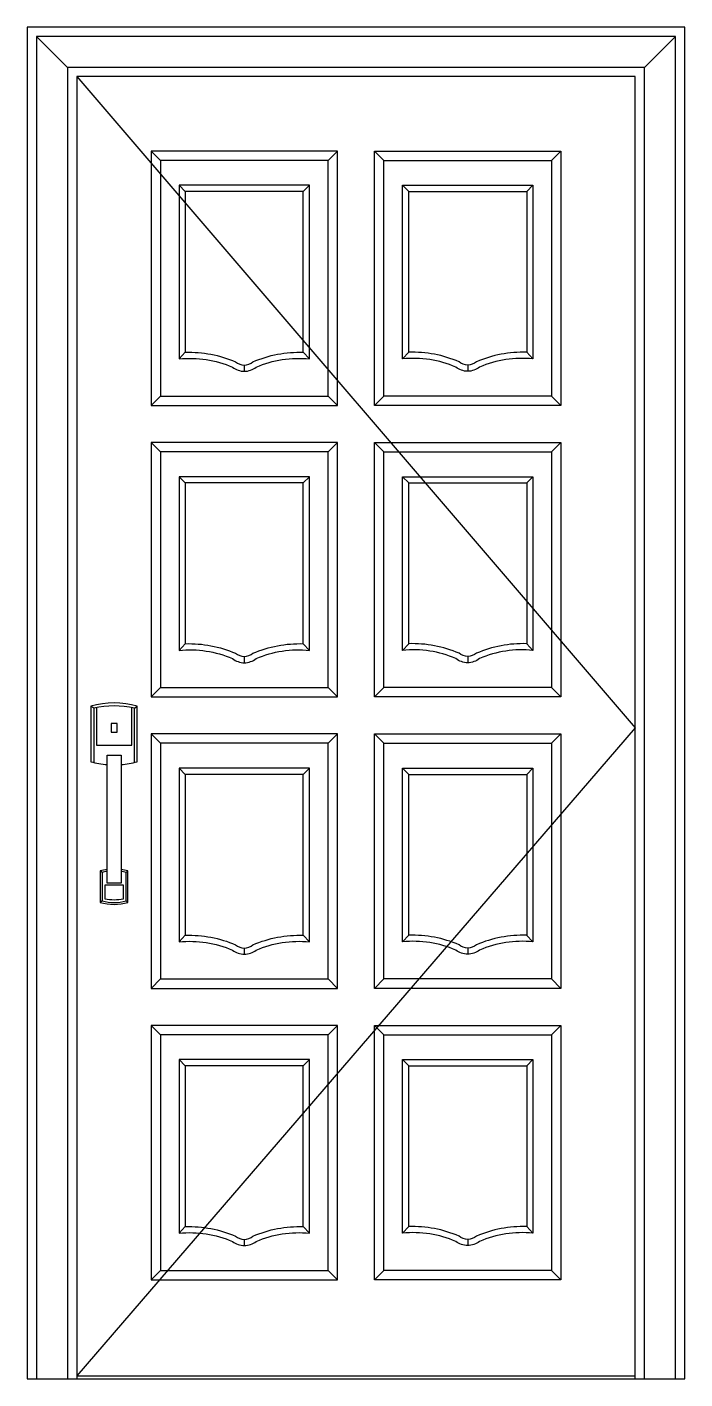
# Model space of a CAD drawing. Header units: metres. Extents: x 0 to 1060, y 0 to 2180.
import ezdxf

# ---------------------------------------------------------------- set-up
doc = ezdxf.new("R2010")
doc.units = ezdxf.units.M
for name, color, linetype in [('2', 2, 'Continuous'), ('3', 3, 'Continuous'), ('4', 4, 'Continuous'), ('7', 7, 'Continuous')]:
    doc.layers.add(name, color=color, linetype=linetype)

msp = doc.modelspace()

# ---------------------------------------------------------------- linework, layer by layer
at = {"layer": '2'}
msp.add_line((0, 0), (1060, 0), dxfattribs=at)
at = {"layer": '3'}
for p, q in [((65, 2115), (15, 2165)), ((995, 2115), (1045, 2165)), ((215, 1964.89), (200, 1979.89)), ((485, 1964.89), (500, 1979.89)), ((575, 1964.89), (560, 1979.89)), ((845, 1964.89), (860, 1979.89)), ((245, 1924.89), (255, 1914.89)), ((445, 1914.89), (455, 1924.89)), ((605, 1924.89), (615, 1914.89)), ((805, 1914.89), (815, 1924.89)), ((245, 1644.85), (255, 1655.56)), ((444.83, 1655.57), (455, 1644.85)), ((615, 1655.56), (605, 1644.85)), ((805, 1655.56), (815, 1644.85)), ((350, 1634.86), (349.71, 1624.86)), ((710, 1634.86), (710.29, 1624.86)), ((215, 1584.85), (200, 1569.85)), ((485, 1584.85), (500, 1569.85)), ((575, 1584.85), (560, 1569.85)), ((845, 1584.85), (860, 1569.85)), ((200, 1509.92), (215, 1494.92)), ((485, 1494.92), (500, 1509.92)), ((575, 1494.92), (560, 1509.92)), ((845, 1494.92), (860, 1509.92)), ((245, 1454.92), (255, 1444.92)), ((445, 1444.92), (455, 1454.92)), ((615, 1444.92), (605, 1454.92)), ((815, 1454.92), (805, 1444.92)), ((245, 1174.88), (255, 1185.59)), ((445, 1185.59), (455, 1174.88)), ((615, 1185.59), (605, 1174.88)), ((805, 1185.59), (815, 1174.88)), ((350, 1164.88), (349.71, 1154.89)), ((710, 1164.88), (710.29, 1154.89)), ((215, 1114.88), (200, 1099.88)), ((485, 1114.88), (500, 1099.88)), ((575, 1114.88), (560, 1099.88)), ((845, 1114.88), (860, 1099.88)), ((107.35, 1081.46), (102.87, 1084.9)), ((173.04, 1081.46), (177.52, 1084.9)), ((215, 1025.17), (200, 1040.17)), ((485, 1025.17), (500, 1040.17)), ((560, 1040.17), (575, 1025.17)), ((845, 1025.17), (860, 1040.17)), ((255, 974.83), (245, 984.83)), ((445, 974.83), (455, 984.83)), ((605, 984.83), (615, 974.83)), ((805, 974.83), (815, 984.83)), ((120.78, 816.91), (117.8, 819.21)), ((159.6, 816.91), (162.59, 819.21)), ((120.78, 770.75), (117.8, 768.45)), ((159.6, 770.75), (162.59, 768.45)), ((245, 704.79), (255, 715.5)), ((445, 715.5), (455, 704.79)), ((615, 715.5), (605, 704.79)), ((804.83, 715.51), (815, 704.79)), ((350, 694.8), (349.71, 684.8)), ((710, 694.8), (710.29, 684.8)), ((215, 645.14), (200, 629.79)), ((485, 645.14), (500, 629.79)), ((575, 645.14), (560, 629.79)), ((845, 645.14), (860, 629.79)), ((200, 570.02), (215, 555.02)), ((485, 555.02), (500, 570.02)), ((560, 570.02), (575, 555.02)), ((845, 555.02), (860, 570.02)), ((245, 515.04), (255, 505.04)), ((445, 505.04), (455, 515.04)), ((605, 515.04), (615, 505.04)), ((815, 515.04), (805, 505.04)), ((255, 245.71), (245, 235)), ((445, 245.71), (455, 235)), ((615, 245.71), (605, 235)), ((805, 245.71), (815, 235)), ((350, 225), (349.71, 215.01)), ((710, 225), (710.29, 215.01)), ((215, 174.99), (200, 160)), ((485, 174.99), (500, 160)), ((560, 160), (575, 174.99)), ((845, 174.99), (860, 160)), ((80, 5), (980, 5))]:
    msp.add_line(p, q, dxfattribs=at)
for points in [[(1045, 0), (1045, 2165), (15, 2165), (15, 0)], [(995, 0), (995, 2115), (65, 2115), (65, 0)], [(80, 2100), (980, 1050), (80, 5)], [(111.83, 1082.51), (111.83, 1021.79), (168.56, 1021.79), (168.56, 1082.51)]]:
    msp.add_lwpolyline(points, dxfattribs=at)
for points in [[(215, 1584.85), (485, 1584.85), (485, 1964.89), (215, 1964.89)], [(845, 1584.85), (575, 1584.85), (575, 1964.89), (845, 1964.89)], [(215, 1114.88), (485, 1114.88), (485, 1494.92), (215, 1494.92)], [(845, 1114.88), (575, 1114.88), (575, 1494.92), (845, 1494.92)], [(215, 645.14), (485, 645.14), (485, 1025.17), (215, 1025.17)], [(845, 645.14), (575, 645.14), (575, 1025.17), (845, 1025.17)], [(215, 174.99), (485, 174.99), (485, 555.02), (215, 555.02)], [(845, 174.99), (575, 174.99), (575, 555.02), (845, 555.02)]]:
    msp.add_lwpolyline(points, close=True, dxfattribs=at)
for points in [[(350, 1624.85, 0.16), (369.16, 1631.52, -0.13), (455, 1644.85), (455, 1924.89), (245, 1924.89), (245, 1644.85, -0.13), (330.84, 1631.52, 0.16)], [(710, 1624.85, -0.16), (690.84, 1631.52, 0.13), (605, 1644.85), (605, 1924.89), (815, 1924.89), (815, 1644.85, 0.13), (729.16, 1631.52, -0.16)], [(350, 1154.88, 0.16), (369.16, 1161.55, -0.13), (455, 1174.88), (455, 1454.92), (245, 1454.92), (245, 1174.88, -0.13), (330.84, 1161.55, 0.16)], [(710, 1154.88, -0.16), (690.84, 1161.55, 0.13), (605, 1174.88), (605, 1454.92), (815, 1454.92), (815, 1174.88, 0.13), (729.16, 1161.55, -0.16)], [(350, 684.79, 0.16), (369.16, 691.46, -0.13), (455, 704.79), (455, 984.83), (245, 984.83), (245, 704.79, -0.13), (330.84, 691.46, 0.16)], [(710, 684.79, -0.16), (690.84, 691.46, 0.13), (605, 704.79), (605, 984.83), (815, 984.83), (815, 704.79, 0.13), (729.16, 691.46, -0.16)], [(155.12, 796.07), (125.26, 796.07), (125.26, 774.33, 0.1), (155.12, 774.33), (155.12, 796.07)], [(350, 215, 0.16), (369.16, 221.67, -0.13), (455, 235), (455, 515.04), (245, 515.04), (245, 235, -0.13), (330.84, 221.67, 0.16)], [(710, 215, -0.16), (690.84, 221.67, 0.13), (605, 235), (605, 515.04), (815, 515.04), (815, 235, 0.13), (729.16, 221.67, -0.16)]]:
    msp.add_lwpolyline(points, format="xyb", close=True, dxfattribs=at)
for points in [[(173.04, 994.14), (173.04, 1081.46, 0.12), (107.35, 1081.46), (107.35, 994.14)], [(129, 818.51, 0.03), (120.78, 816.91), (120.78, 770.75, 0.12), (159.6, 770.75), (159.6, 816.91, 0.03), (151.39, 818.51)]]:
    msp.add_lwpolyline(points, format="xyb", dxfattribs=at)
at = {"layer": '4'}
msp.add_lwpolyline([(1060, 0), (1060, 2180), (0, 2180), (0, 0)], dxfattribs=at)
at = {"layer": '7'}
msp.add_lwpolyline([(980, 0), (980, 2100), (80, 2100), (80, 0)], dxfattribs=at)
for points in [[(200, 1569.85), (500, 1569.85), (500, 1979.89), (200, 1979.89)], [(860, 1569.85), (560, 1569.85), (560, 1979.89), (860, 1979.89)], [(200, 1099.88), (500, 1099.88), (500, 1509.92), (200, 1509.92)], [(860, 1099.88), (560, 1099.88), (560, 1509.92), (860, 1509.92)], [(135.27, 1043.14), (145.11, 1043.14), (145.11, 1057.18), (135.27, 1057.18)], [(200, 629.79), (500, 629.79), (500, 1040.17), (200, 1040.17)], [(860, 629.79), (560, 629.79), (560, 1040.17), (860, 1040.17)], [(129, 799.61), (129, 1005.88), (151.39, 1005.88), (151.39, 799.61)], [(200, 160), (500, 160), (500, 570.02), (200, 570.02)], [(860, 160), (560, 160), (560, 570.02), (860, 570.02)]]:
    msp.add_lwpolyline(points, close=True, dxfattribs=at)
for points in [[(350, 1634.86, 0.17), (363.97, 1640.16, -0.11), (445, 1655.56), (445, 1914.89), (255, 1914.89), (255, 1655.56, -0.11), (336.03, 1640.16, 0.17)], [(710, 1634.86, -0.17), (696.03, 1640.16, 0.11), (615, 1655.56), (615, 1914.89), (805, 1914.89), (805, 1655.56, 0.11), (723.97, 1640.16, -0.17)], [(350, 1164.88, 0.17), (363.97, 1170.19, -0.11), (445, 1185.59), (445, 1444.92), (255, 1444.92), (255, 1185.59, -0.11), (336.03, 1170.19, 0.17)], [(710, 1164.88, -0.17), (696.03, 1170.19, 0.11), (615, 1185.59), (615, 1444.92), (805, 1444.92), (805, 1185.59, 0.11), (723.97, 1170.19, -0.17)], [(350, 694.8, 0.17), (363.97, 700.11, -0.11), (445, 715.5), (445, 974.83), (255, 974.83), (255, 715.5, -0.11), (336.03, 700.11, 0.17)], [(710, 694.8, -0.17), (696.03, 700.11, 0.11), (615, 715.5), (615, 974.83), (805, 974.83), (805, 715.5, 0.11), (723.97, 700.11, -0.17)], [(350, 225, 0.17), (363.97, 230.31, -0.11), (445, 245.71), (445, 505.04), (255, 505.04), (255, 245.71, -0.11), (336.03, 230.31, 0.17)], [(710, 225, -0.17), (696.03, 230.31, 0.11), (615, 245.71), (615, 505.04), (805, 505.04), (805, 245.71, 0.11), (723.97, 230.31, -0.17)]]:
    msp.add_lwpolyline(points, format="xyb", close=True, dxfattribs=at)
for points in [[(151.39, 990.64, 0.05), (177.52, 995.31), (177.52, 1084.9, 0.14), (102.87, 1084.9), (102.87, 995.31, 0.05), (129, 990.64, 0.05)], [(129, 821.53, 0.03), (117.8, 819.21), (117.8, 768.45, 0.14), (162.59, 768.45), (162.59, 819.21, 0.03), (151.39, 821.53)]]:
    msp.add_lwpolyline(points, format="xyb", dxfattribs=at)

doc.saveas('drawing.dxf')
